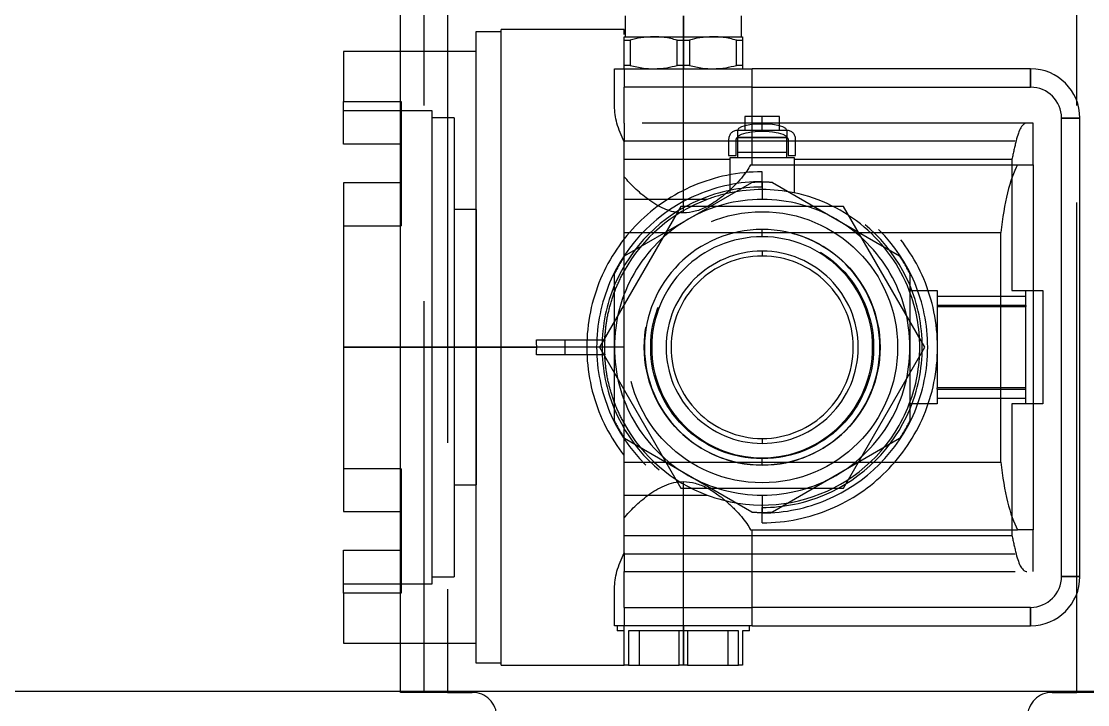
# Model space of a CAD drawing. Header units: metres. Extents: x 0 to 21025, y 0 to 14850.
# Drawn here: x 6086.7 to 6303.2, y 9118.9 to 9257.5 of the extents above; entities that cross this region are included whole.
import ezdxf

# ---------------------------------------------------------------- set-up
doc = ezdxf.new("R2010")
doc.units = ezdxf.units.M
doc.header["$LTSCALE"] = 25
doc.linetypes.add('HIDDEN2', pattern=[4.7625, 3.175, -1.5875])
for name, color, linetype in [('SL1', 8, 'Continuous'), ('SL4', 4, 'Continuous'), ('ST1', 7, 'HIDDEN2')]:
    doc.layers.add(name, color=color, linetype=linetype)

msp = doc.modelspace()

# ---------------------------------------------------------------- linework, layer by layer
at = {"layer": 'SL1'}
for radius, start, end in [(1215.5, 107.106787, 166.785047), (1170.7, 106.690475, 164.690823), (1164.35, 106.913784, 164.513299), (1158.35, 107.10294, 164.435358)]:
    msp.add_arc((6782.517, 8419.394), radius, start, end, dxfattribs=at)
at = {"layer": 'SL4'}
for p, q in [((6163.744, 9251.384), (6163.744, 9261.149)), ((6173.269, 9261.149), (6173.269, 9251.384)), ((6300.989, 9241.404), (6300.989, 9261.149)), ((6209.329, 9258.634), (6209.329, 9254.384)), ((6221.129, 9254.384), (6221.129, 9258.634)), ((6232.929, 9254.384), (6232.929, 9258.634)), ((6209.129, 9255.884), (6184.129, 9255.884)), ((6184.129, 9191.384), (6184.129, 9255.884)), ((6209.129, 9254.842), (6209.129, 9255.884)), ((6184.129, 9255.384), (6179.009, 9255.384)), ((6179.009, 9255.384), (6179.009, 9191.384)), ((6209.129, 9254.384), (6215.129, 9254.384)), ((6209.129, 9253.691), (6210.367, 9253.691)), ((6209.129, 9248.576), (6209.129, 9253.691)), ((6210.367, 9253.691), (6210.367, 9248.576)), ((6215.129, 9254.384), (6221.129, 9254.384)), ((6219.892, 9248.576), (6219.892, 9253.691)), ((6219.892, 9253.691), (6221.129, 9253.691)), ((6221.129, 9253.691), (6221.129, 9254.384)), ((6221.129, 9254.384), (6227.129, 9254.384)), ((6221.129, 9248.576), (6221.129, 9253.691)), ((6221.129, 9253.691), (6222.367, 9253.691)), ((6222.367, 9253.691), (6222.367, 9248.576)), ((6227.129, 9254.384), (6233.129, 9254.384)), ((6231.892, 9248.576), (6231.892, 9253.691)), ((6231.892, 9253.691), (6233.129, 9253.691)), ((6233.129, 9253.691), (6233.129, 9248.576)), ((6179.009, 9251.384), (6152.129, 9251.384)), ((6152.129, 9251.384), (6152.129, 9241.269)), ((6207.129, 9240.335), (6207.129, 9247.884)), ((6207.129, 9247.884), (6221.129, 9247.884)), ((6210.367, 9248.576), (6209.129, 9248.576)), ((6221.129, 9248.576), (6219.892, 9248.576)), ((6222.367, 9248.576), (6221.129, 9248.576)), ((6221.129, 9247.884), (6221.129, 9248.576)), ((6221.129, 9247.884), (6235.129, 9247.884)), ((6221.129, 9218.634), (6221.129, 9247.884)), ((6233.129, 9248.576), (6231.892, 9248.576)), ((6235.129, 9228.384), (6235.129, 9247.884)), ((6291.629, 9247.884), (6235.129, 9247.884)), ((6291.629, 9247.884), (6291.629, 9244.147)), ((6235.129, 9244.147), (6291.629, 9244.147)), ((6152.129, 9241.269), (6163.829, 9241.269)), ((6152.129, 9232.574), (6152.129, 9241.269)), ((6163.829, 9241.269), (6163.829, 9224.722)), ((6301.629, 9237.884), (6297.893, 9237.884)), ((6297.893, 9144.884), (6297.893, 9237.884)), ((6301.629, 9144.884), (6301.629, 9237.884)), ((6163.829, 9232.574), (6152.129, 9232.574)), ((6163.744, 9224.722), (6163.744, 9232.574)), ((6209.129, 9191.384), (6209.129, 9233.079)), ((6234.758, 9228.384), (6288.993, 9228.384)), ((6288.993, 9228.384), (6292.129, 9228.384)), ((6292.129, 9228.384), (6292.129, 9154.384)), ((6163.829, 9224.722), (6152.129, 9224.722)), ((6152.129, 9224.722), (6152.129, 9191.384)), ((6209.129, 9214.67), (6285.564, 9214.67)), ((6285.564, 9168.097), (6285.564, 9214.67)), ((6152.129, 9191.384), (6179.009, 9191.384)), ((6152.129, 9191.384), (6152.129, 9158.045)), ((6179.009, 9191.384), (6179.009, 9127.384)), ((6179.009, 9191.384), (6184.129, 9191.384)), ((6209.129, 9191.384), (6184.129, 9191.384)), ((6184.129, 9126.884), (6184.129, 9191.384)), ((6209.129, 9149.688), (6209.129, 9191.384)), ((6209.129, 9168.097), (6285.564, 9168.097)), ((6221.129, 9134.884), (6221.129, 9164.133)), ((6152.129, 9158.045), (6163.829, 9158.045)), ((6163.744, 9150.193), (6163.744, 9158.045)), ((6163.829, 9158.045), (6163.829, 9141.498)), ((6234.758, 9154.384), (6288.993, 9154.384)), ((6235.129, 9134.884), (6235.129, 9154.384)), ((6292.129, 9154.384), (6288.993, 9154.384)), ((6152.129, 9150.193), (6163.829, 9150.193)), ((6152.129, 9141.498), (6152.129, 9150.193)), ((6297.893, 9144.884), (6301.629, 9144.884)), ((6152.129, 9141.498), (6152.129, 9131.384)), ((6163.829, 9141.498), (6152.129, 9141.498)), ((6207.129, 9134.884), (6207.129, 9142.432)), ((6300.989, 9121.619), (6300.989, 9141.364)), ((6291.629, 9138.62), (6235.129, 9138.62)), ((6291.629, 9138.62), (6291.629, 9134.884)), ((6221.129, 9134.884), (6207.129, 9134.884)), ((6207.729, 9134.884), (6207.729, 9133.884)), ((6235.129, 9134.884), (6221.129, 9134.884)), ((6221.129, 9126.884), (6221.129, 9134.884)), ((6234.529, 9133.884), (6234.529, 9134.884)), ((6235.129, 9134.884), (6291.629, 9134.884)), ((6209.129, 9133.884), (6207.729, 9133.884)), ((6209.129, 9126.884), (6209.129, 9133.884)), ((6220.293, 9133.884), (6209.965, 9133.884)), ((6209.965, 9133.884), (6209.965, 9126.884)), ((6220.293, 9126.884), (6220.293, 9133.884)), ((6232.293, 9133.884), (6221.965, 9133.884)), ((6221.965, 9133.884), (6221.965, 9126.884)), ((6232.293, 9126.884), (6232.293, 9133.884)), ((6234.529, 9133.884), (6233.129, 9133.884)), ((6233.129, 9133.884), (6233.129, 9126.884)), ((6152.129, 9131.384), (6179.009, 9131.384)), ((6163.744, 9121.619), (6163.744, 9131.384)), ((6173.269, 9131.384), (6173.269, 9121.619)), ((6179.009, 9127.384), (6184.129, 9127.384)), ((6184.129, 9126.884), (6209.129, 9126.884)), ((6209.965, 9126.884), (6209.129, 9126.884)), ((6209.965, 9126.884), (6220.293, 9126.884)), ((6221.129, 9126.884), (6220.293, 9126.884)), ((6221.965, 9126.884), (6221.129, 9126.884)), ((6221.965, 9126.884), (6232.293, 9126.884)), ((6233.129, 9126.884), (6232.293, 9126.884)), ((5540.514, 9121.619), (6330.271, 9121.619))]:
    msp.add_line(p, q, dxfattribs=at)
for centre, radius, start, end in [((6291.629, 9237.884), 10, 0, 90), ((6291.629, 9237.884), 6.264, 0, 90), ((6291.629, 9144.884), 6.264, 270, 0), ((6291.629, 9144.884), 10, 270, 0)]:
    msp.add_arc(centre, radius, start, end, dxfattribs=at)
for centre, start_param, end_param in [((6292.029, 9204.983), 0.4509542, 1.1890085), ((6292.029, 9177.784), 1.9525842, 2.6906385)]:
    msp.add_ellipse(centre, major_axis=(0, 26), ratio=0.2679492, start_param=start_param, end_param=end_param, dxfattribs=at)
for points, knots in [([(6209.129, 9253.691), (6209.129, 9253.91), (6209.129, 9254.3), (6209.129, 9254.358), (6209.129, 9254.384)], [0, 0, 0, 0, 0.5635963, 1, 1, 1, 1]), ([(6215.129, 9254.384), (6214.239, 9254.343), (6212.633, 9254.269), (6211.065, 9253.869), (6210.367, 9253.691)], [0, 0, 0, 0, 0.5546542, 1, 1, 1, 1]), ([(6219.892, 9253.691), (6219.006, 9253.91), (6217.435, 9254.3), (6215.83, 9254.358), (6215.129, 9254.384)], [0, 0, 0, 0, 0.56359635, 1, 1, 1, 1]), ([(6227.129, 9254.384), (6226.239, 9254.343), (6224.633, 9254.269), (6223.065, 9253.869), (6222.367, 9253.691)], [0, 0, 0, 0, 0.5546542, 1, 1, 1, 1]), ([(6231.892, 9253.691), (6231.006, 9253.91), (6229.435, 9254.3), (6227.83, 9254.358), (6227.129, 9254.384)], [0, 0, 0, 0, 0.5635963, 1, 1, 1, 1]), ([(6233.129, 9254.384), (6233.129, 9254.343), (6233.129, 9254.269), (6233.129, 9253.869), (6233.129, 9253.691)], [0, 0, 0, 0, 0.5546542, 1, 1, 1, 1]), ([(6209.129, 9247.884), (6209.129, 9247.925), (6209.129, 9247.999), (6209.129, 9248.398), (6209.129, 9248.576)], [0, 0, 0, 0, 0.5546542, 1, 1, 1, 1]), ([(6210.367, 9248.576), (6211.252, 9248.357), (6212.824, 9247.967), (6214.429, 9247.909), (6215.129, 9247.884)], [0, 0, 0, 0, 0.56359635, 1, 1, 1, 1]), ([(6215.129, 9247.884), (6216.02, 9247.925), (6217.625, 9247.999), (6219.193, 9248.398), (6219.892, 9248.576)], [0, 0, 0, 0, 0.5546542, 1, 1, 1, 1]), ([(6222.367, 9248.576), (6223.252, 9248.357), (6224.824, 9247.967), (6226.429, 9247.909), (6227.129, 9247.884)], [0, 0, 0, 0, 0.56359635, 1, 1, 1, 1]), ([(6227.129, 9247.884), (6228.02, 9247.925), (6229.625, 9247.999), (6231.193, 9248.398), (6231.892, 9248.576)], [0, 0, 0, 0, 0.55465419, 1, 1, 1, 1]), ([(6233.129, 9248.576), (6233.129, 9248.357), (6233.129, 9247.967), (6233.129, 9247.909), (6233.129, 9247.884)], [0, 0, 0, 0, 0.5635963, 1, 1, 1, 1]), ([(6209.129, 9233.079), (6208.555, 9234.342), (6207.419, 9236.839), (6207.225, 9239.179), (6207.129, 9240.335)], [0, 0, 0, 0, 0.5059593, 1, 1, 1, 1]), ([(6234.758, 9228.384), (6234.533, 9227.979), (6234.08, 9227.164), (6232.96, 9225.735), (6231.597, 9224.244), (6230.168, 9222.894), (6228.769, 9221.742), (6227.45, 9220.791), (6225.763, 9219.788), (6223.679, 9218.855), (6221.949, 9218.705), (6221.129, 9218.634)], [0, 0, 0, 0, 0.1267765, 0.2552568, 0.3826691, 0.5056871, 0.5901813, 0.6748362, 0.7574516, 0.8850876, 1, 1, 1, 1]), ([(6221.129, 9218.634), (6220.488, 9218.675), (6219.511, 9218.737), (6218.248, 9219.094), (6216.995, 9219.562), (6215.525, 9220.329), (6213.94, 9221.393), (6212.523, 9222.524), (6210.796, 9224.082), (6209.801, 9225.213), (6209.129, 9225.976)], [0, 0, 0, 0, 0.1170872, 0.1784938, 0.2428411, 0.3683242, 0.4957798, 0.6220642, 0.7450203, 1, 1, 1, 1]), ([(6209.129, 9156.791), (6209.449, 9157.166), (6210.09, 9157.918), (6211.241, 9159.081), (6212.519, 9160.242), (6213.94, 9161.374), (6215.525, 9162.44), (6217.277, 9163.345), (6219.161, 9164.002), (6220.489, 9164.091), (6221.129, 9164.133)], [0, 0, 0, 0, 0.1270909, 0.2552959, 0.3782312, 0.5044942, 0.6319282, 0.7573901, 0.8829313, 1, 1, 1, 1]), ([(6221.129, 9164.133), (6221.949, 9164.065), (6223.21, 9163.961), (6224.81, 9163.388), (6226.384, 9162.65), (6228.161, 9161.51), (6229.994, 9160.037), (6231.597, 9158.523), (6232.96, 9157.032), (6234.08, 9155.604), (6234.533, 9154.788), (6234.758, 9154.384)], [0, 0, 0, 0, 0.1148979, 0.1766566, 0.2427851, 0.3690863, 0.4943726, 0.6173761, 0.7447733, 0.8732385, 1, 1, 1, 1]), ([(6207.129, 9142.432), (6207.225, 9143.588), (6207.419, 9145.928), (6208.555, 9148.425), (6209.129, 9149.688)], [0, 0, 0, 0, 0.4940407, 1, 1, 1, 1])]:
    msp.add_open_spline(points, degree=3, knots=knots, dxfattribs=at)
at = {"layer": 'ST1'}
for p, q in [((6168.507, 9121.384), (6168.507, 9261.384)), ((6173.269, 9261.384), (6173.269, 9121.384)), ((6300.989, 9121.384), (6300.989, 9261.384)), ((6221.129, 9258.634), (6221.129, 9254.384)), ((6221.129, 9254.384), (6221.129, 9253.691)), ((6221.129, 9253.691), (6221.129, 9248.576)), ((6163.744, 9232.574), (6163.744, 9251.384)), ((6173.269, 9251.384), (6173.269, 9131.384)), ((6209.129, 9247.884), (6209.129, 9244.147)), ((6221.129, 9248.576), (6221.129, 9247.884)), ((6291.629, 9244.147), (6291.629, 9247.884)), ((6235.129, 9244.147), (6209.129, 9244.147)), ((6209.129, 9236.884), (6209.129, 9244.147)), ((6300.989, 9141.364), (6300.989, 9241.404)), ((6170.129, 9239.384), (6152.129, 9239.384)), ((6170.129, 9191.384), (6170.129, 9239.384)), ((6174.629, 9237.944), (6170.129, 9237.944)), ((6174.629, 9237.944), (6174.629, 9191.384)), ((6292.129, 9236.884), (6209.129, 9236.884)), ((6209.129, 9236.884), (6209.129, 9233.253)), ((6237.129, 9238.184), (6233.629, 9238.184)), ((6233.629, 9238.184), (6233.629, 9235.384)), ((6237.129, 9235.384), (6237.129, 9238.184)), ((6240.629, 9238.184), (6237.129, 9238.184)), ((6240.629, 9235.384), (6240.629, 9238.184)), ((6292.129, 9228.384), (6292.129, 9236.884)), ((6297.893, 9237.884), (6301.629, 9237.884)), ((6232.129, 9235.384), (6232.129, 9233.935)), ((6242.129, 9235.384), (6232.129, 9235.384)), ((6242.129, 9235.384), (6242.129, 9233.935)), ((6209.129, 9233.253), (6288.672, 9233.253)), ((6209.129, 9233.253), (6209.129, 9233.079)), ((6230.329, 9233.584), (6230.329, 9230.284)), ((6231.829, 9230.284), (6231.829, 9233.584)), ((6242.129, 9233.935), (6232.129, 9233.935)), ((6232.129, 9233.935), (6232.129, 9233.884)), ((6242.129, 9233.884), (6232.129, 9233.884)), ((6232.129, 9233.884), (6232.129, 9229.884)), ((6242.129, 9233.935), (6242.129, 9233.884)), ((6242.129, 9229.884), (6242.129, 9233.884)), ((6242.429, 9233.584), (6242.429, 9230.284)), ((6243.929, 9230.284), (6243.929, 9233.584)), ((6230.329, 9230.284), (6231.829, 9230.284)), ((6230.629, 9229.884), (6243.629, 9229.884)), ((6230.629, 9229.541), (6230.629, 9229.884)), ((6242.129, 9230.884), (6232.129, 9230.884)), ((6242.429, 9230.284), (6243.929, 9230.284)), ((6243.629, 9229.884), (6243.629, 9229.541)), ((6209.129, 9229.541), (6230.629, 9229.541)), ((6230.629, 9222.716), (6230.629, 9229.541)), ((6243.629, 9229.541), (6243.629, 9222.716)), ((6243.629, 9229.541), (6287.842, 9229.541)), ((6287.842, 9229.541), (6287.842, 9202.884)), ((6237.129, 9223.884), (6237.129, 9226.984)), ((6237.129, 9224.984), (6237.129, 9226.984)), ((6163.744, 9158.045), (6163.744, 9224.722)), ((6163.829, 9224.722), (6163.829, 9216.028)), ((6209.218, 9209.91), (6235.04, 9224.818)), ((6237.129, 9224.884), (6237.129, 9221.384)), ((6239.218, 9224.818), (6265.04, 9209.91)), ((6225.994, 9221.384), (6209.129, 9221.384)), ((6179.129, 9219.32), (6174.629, 9219.32)), ((6179.129, 9163.448), (6179.129, 9219.32)), ((6220.631, 9219.959), (6204.134, 9191.384)), ((6253.627, 9219.959), (6220.631, 9219.959)), ((6270.125, 9191.384), (6253.627, 9219.959)), ((6152.129, 9216.028), (6163.829, 9216.028)), ((6237.129, 9213.806), (6237.129, 9215.285)), ((6237.129, 9210.884), (6237.129, 9209.884)), ((6207.129, 9176.476), (6207.129, 9206.292)), ((6267.129, 9206.292), (6267.129, 9176.476)), ((6266.991, 9202.884), (6272.629, 9202.884)), ((6272.629, 9202.884), (6272.629, 9199.884)), ((6290.629, 9201.684), (6272.629, 9201.684)), ((6287.842, 9202.884), (6292.129, 9202.884)), ((6290.629, 9199.884), (6290.629, 9202.884)), ((6292.129, 9202.884), (6294.129, 9202.884)), ((6294.129, 9202.884), (6294.129, 9179.884)), ((6290.629, 9199.884), (6272.629, 9199.884)), ((6272.629, 9199.884), (6272.629, 9199.634)), ((6272.629, 9199.634), (6290.629, 9199.634)), ((6272.629, 9199.634), (6272.629, 9183.134)), ((6290.629, 9199.884), (6290.629, 9199.634)), ((6290.629, 9183.134), (6290.629, 9199.634)), ((6179.009, 9191.384), (6152.129, 9191.384)), ((6170.129, 9191.384), (6152.129, 9191.384)), ((6170.129, 9143.384), (6170.129, 9191.384)), ((6170.129, 9191.384), (6174.629, 9191.384)), ((6174.629, 9191.384), (6174.629, 9144.824)), ((6184.129, 9191.384), (6179.009, 9191.384)), ((6184.129, 9191.384), (6191.356, 9191.384)), ((6191.346, 9192.884), (6205.164, 9192.884)), ((6197.129, 9189.884), (6197.129, 9192.884)), ((6204.134, 9191.384), (6220.631, 9162.809)), ((6253.627, 9162.809), (6270.125, 9191.384)), ((6205.164, 9189.884), (6191.346, 9189.884)), ((6272.629, 9182.884), (6272.629, 9183.134)), ((6290.629, 9183.134), (6272.629, 9183.134)), ((6272.629, 9182.884), (6290.629, 9182.884)), ((6272.629, 9182.884), (6272.629, 9179.884)), ((6290.629, 9182.884), (6290.629, 9183.134)), ((6290.629, 9179.884), (6290.629, 9182.884)), ((6272.629, 9181.084), (6290.629, 9181.084)), ((6272.629, 9179.884), (6266.991, 9179.884)), ((6292.129, 9179.884), (6287.842, 9179.884)), ((6287.842, 9179.884), (6287.842, 9153.226)), ((6294.129, 9179.884), (6292.129, 9179.884)), ((6235.04, 9157.949), (6209.218, 9172.857)), ((6237.129, 9172.884), (6237.129, 9171.884)), ((6265.04, 9172.857), (6239.218, 9157.949)), ((6237.129, 9167.482), (6237.129, 9168.961)), ((6163.829, 9166.739), (6152.129, 9166.739)), ((6163.829, 9166.739), (6163.829, 9158.045)), ((6174.629, 9163.448), (6179.129, 9163.448)), ((6220.631, 9162.809), (6253.627, 9162.809)), ((6209.129, 9161.384), (6225.994, 9161.384)), ((6237.129, 9161.384), (6237.129, 9157.884)), ((6237.129, 9155.784), (6237.129, 9158.884)), ((6237.129, 9155.784), (6237.129, 9157.784)), ((6292.129, 9145.884), (6292.129, 9154.384)), ((6209.129, 9153.226), (6287.842, 9153.226)), ((6163.744, 9131.384), (6163.744, 9150.193)), ((6209.129, 9149.688), (6209.129, 9149.515)), ((6209.129, 9149.515), (6288.672, 9149.515)), ((6209.129, 9149.515), (6209.129, 9145.884)), ((6209.129, 9138.62), (6209.129, 9145.884)), ((6209.129, 9145.884), (6292.129, 9145.884)), ((6152.129, 9143.384), (6170.129, 9143.384)), ((6170.129, 9144.824), (6174.629, 9144.824)), ((6301.629, 9144.884), (6297.893, 9144.884)), ((6209.129, 9138.62), (6209.129, 9134.884)), ((6209.129, 9138.62), (6235.129, 9138.62)), ((6291.629, 9134.884), (6291.629, 9138.62)), ((6209.129, 9133.884), (6209.129, 9134.884)), ((6221.129, 9134.884), (6221.129, 9133.884)), ((6212.129, 9133.884), (6212.129, 9126.884)), ((6221.129, 9133.884), (6220.293, 9133.884)), ((6221.965, 9133.884), (6221.129, 9133.884)), ((6221.129, 9133.884), (6221.129, 9126.884)), ((6230.129, 9133.884), (6230.129, 9126.884)), ((6163.744, 9121.384), (6163.744, 9121.619)), ((6173.269, 9121.619), (6173.269, 9121.384)), ((6300.989, 9121.384), (6300.989, 9121.619)), ((6173.269, 9121.384), (6163.744, 9121.384)), ((6173.269, 9121.384), (6178.269, 9121.384)), ((6295.989, 9121.384), (6300.989, 9121.384)), ((6310.514, 9121.384), (6300.989, 9121.384))]:
    msp.add_line(p, q, dxfattribs=at)
at = {"layer": 'ST1', "flags": 128}
for points in [[(6242.129, 9235.384), (6241.927, 9235.748), (6241.335, 9236.083), (6240.403, 9236.362), (6239.206, 9236.561), (6237.841, 9236.665), (6236.418, 9236.665), (6235.052, 9236.561), (6233.855, 9236.362), (6232.923, 9236.083), (6232.332, 9235.748), (6232.129, 9235.384)], [(6232.129, 9233.935), (6232.332, 9234.299), (6232.923, 9234.634), (6233.855, 9234.913), (6235.052, 9235.112), (6236.418, 9235.216), (6237.841, 9235.216), (6239.206, 9235.112), (6240.403, 9234.913), (6241.335, 9234.634), (6241.927, 9234.299), (6242.129, 9233.935)]]:
    msp.add_lwpolyline(points, dxfattribs=at)
at = {"layer": 'ST1'}
for radius in [27.5, 23.927, 22.625]:
    msp.add_circle((6237.129, 9191.384), radius, dxfattribs=at)
for centre, radius, start, end in [((6232.129, 9233.584), 1.8, 90, 180), ((6242.129, 9233.584), 1.8, 0, 90), ((6232.129, 9233.584), 0.3, 90, 180), ((6242.129, 9233.584), 0.3, 0, 90), ((6237.129, 9191.384), 35.6, 90, 270), ((6237.129, 9191.384), 35.6, 270, 90), ((6237.129, 9191.384), 33.6, 90, 270), ((6237.129, 9191.384), 32.5, 90, 270), ((6237.129, 9191.384), 32, 78.28024, 101.71976), ((6237.129, 9191.384), 33.5, 90, 93.57561), ((6237.129, 9191.384), 33.6, 270, 90), ((6237.129, 9191.384), 33.5, 86.42439, 90), ((6237.129, 9191.384), 32.5, 270, 90), ((6237.129, 9191.384), 32, 110.36413, 151.04498), ((6237.129, 9191.384), 30, 90, 120), ((6237.129, 9191.384), 32, 101.71976, 110.36413), ((6237.129, 9191.384), 30, 60, 90), ((6237.129, 9191.384), 32, 21.06182, 78.28024), ((6237.129, 9191.384), 30, 120, 180), ((6237.129, 9191.384), 30, 0, 60), ((6237.129, 9191.384), 23.901, 90, 270), ((6237.129, 9191.384), 23.901, 270, 90), ((6237.129, 9191.384), 22.423, 90, 270), ((6237.129, 9191.384), 22.423, 270, 90), ((6237.129, 9191.384), 19.5, 90, 270), ((6237.129, 9191.384), 19.5, 270, 90), ((6237.129, 9191.384), 33.5, 146.42439, 153.57561), ((6237.129, 9191.384), 18.5, 90, 270), ((6237.129, 9191.384), 18.5, 270, 90), ((6237.129, 9191.384), 33.5, 26.42439, 33.57561), ((6237.129, 9191.384), 32, 0, 21.06182), ((6237.129, 9191.384), 32, 177.31328, 180), ((6237.129, 9191.384), 32, 180, 182.68672), ((6237.129, 9191.384), 30, 180, 240), ((6237.129, 9191.384), 30, 300, 0), ((6237.129, 9191.384), 32, 338.93818, 0), ((6237.129, 9191.384), 32, 249.63587, 338.93818), ((6237.129, 9191.384), 33.5, 206.42439, 213.57561), ((6237.129, 9191.384), 32, 208.95502, 249.63587), ((6237.129, 9191.384), 33.5, 326.42439, 333.57561), ((6237.129, 9191.384), 30, 240, 270), ((6237.129, 9191.384), 30, 270, 300), ((6237.129, 9191.384), 33.5, 266.42439, 270), ((6237.129, 9191.384), 33.5, 270, 273.57561), ((6178.269, 9116.384), 5, 0, 90), ((6295.989, 9116.384), 5, 90, 180)]:
    msp.add_arc(centre, radius, start, end, dxfattribs=at)
for centre, major_axis, ratio, start_param, end_param in [((6290.86, 9225.884), (0, 11), 0.2679492, 0, 0.8367183), ((6301.105, 9191.384), (0, 62.5), 0.2679492, 0.8367183, 0.914078), ((6154.117, 9191.384), (0, 64.5), 0.5773503, 4.712389, 4.7356469), ((6154.117, 9191.384), (0, 64.5), 0.5773503, 4.6891311, 4.712389), ((6301.105, 9191.384), (0, 62.5), 0.2679492, 2.2275147, 2.3048743), ((6290.86, 9156.884), (0, 11), 0.2679492, 2.3048743, 3.1415927)]:
    msp.add_ellipse(centre, major_axis=major_axis, ratio=ratio, start_param=start_param, end_param=end_param, dxfattribs=at)
for points, knots in [([(6205.164, 9192.884), (6205.26, 9194.09), (6205.454, 9196.526), (6206.278, 9200.11), (6207.459, 9203.609), (6208.572, 9205.786), (6209.129, 9206.876)], [0, 0, 0, 0, 0.24509982, 0.49480615, 0.74708155, 1, 1, 1, 1]), ([(6209.129, 9175.892), (6208.572, 9176.981), (6207.459, 9179.158), (6206.278, 9182.658), (6205.454, 9186.242), (6205.26, 9188.677), (6205.164, 9189.884)], [0, 0, 0, 0, 0.2529184, 0.5051938, 0.7549002, 1, 1, 1, 1])]:
    msp.add_open_spline(points, degree=3, knots=knots, dxfattribs=at)

doc.saveas('drawing.dxf')
